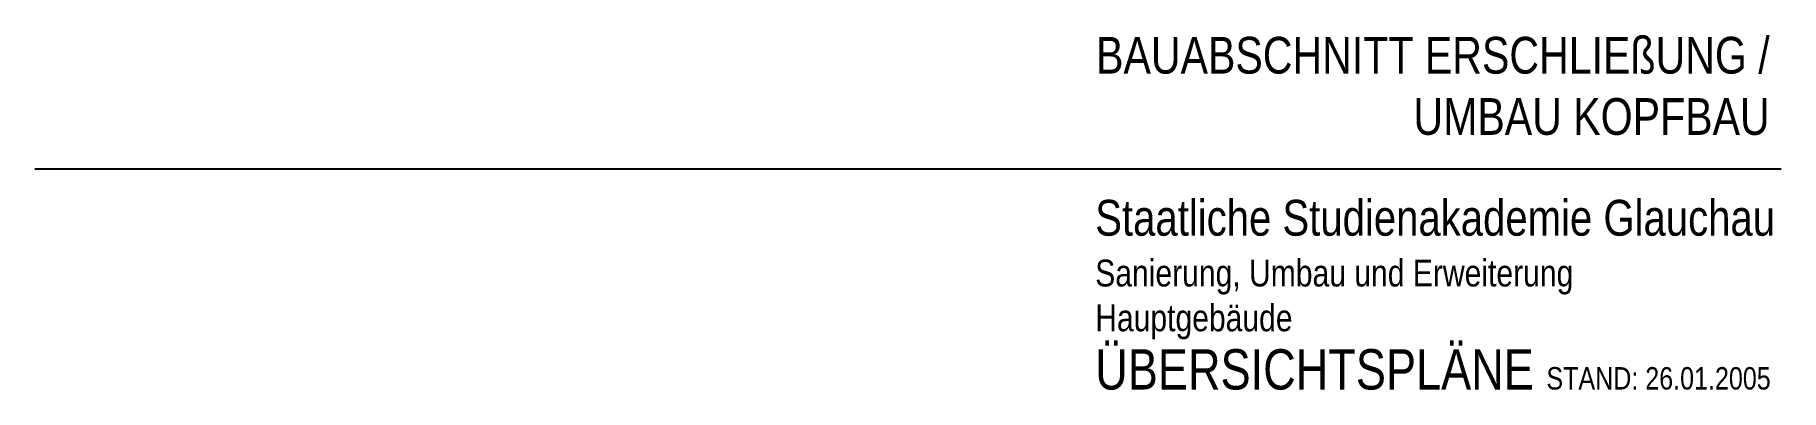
# Paper-space layout 'LayoutA4 (2)' of a CAD drawing. Header units: metres. Extents: x 3 to 197, y 8 to 48.
import ezdxf

# ---------------------------------------------------------------- set-up
doc = ezdxf.new("R2010")
doc.units = ezdxf.units.M
doc.header["$LTSCALE"] = 0.03
doc.layers.add('A_TECHNOLOGIE', color=7, linetype='Continuous')
doc.layers.add('A_text', color=5, linetype='Continuous')
doc.styles.add('SIMPLEX', font='simplex.shx', dxfattribs={"width": 0.8, "height": 0.1})

psp = doc.layouts.new('LayoutA4 (2)')

# ---------------------------------------------------------------- linework, layer by layer
at = {"layer": 'A_TECHNOLOGIE'}
psp.add_line((2.57, 32.7), (197.24, 32.7), dxfattribs=at)

# ---------------------------------------------------------------- texts
at = {"layer": 'A_text', "width": 128.7158, "style": 'SIMPLEX'}
for s, insert, char_height, attachment_point in [('{\\fArial|b0|i0|c0|p34;BAUABSCHNITT ERSCHLIEßUNG /\\PUMBAU KOPFBAU }', (195.97, 47.43), 4.1, 3), ('{\\fArial|b0|i0|c0|p34;Staatliche Studienakademie Glauchau\\P\\H0.75x;Sanierung, Umbau und Erweiterung\\PHauptgebäude\\P\\H1.5x;ÜBERSICHTSPLÄNE \\H0.5557x;STAND: 26.01.2005}', (120.78, 29.24), 4, 1)]:
    psp.add_mtext(s, dxfattribs=dict(at, insert=insert, char_height=char_height, attachment_point=attachment_point))

doc.saveas('drawing.dxf')
